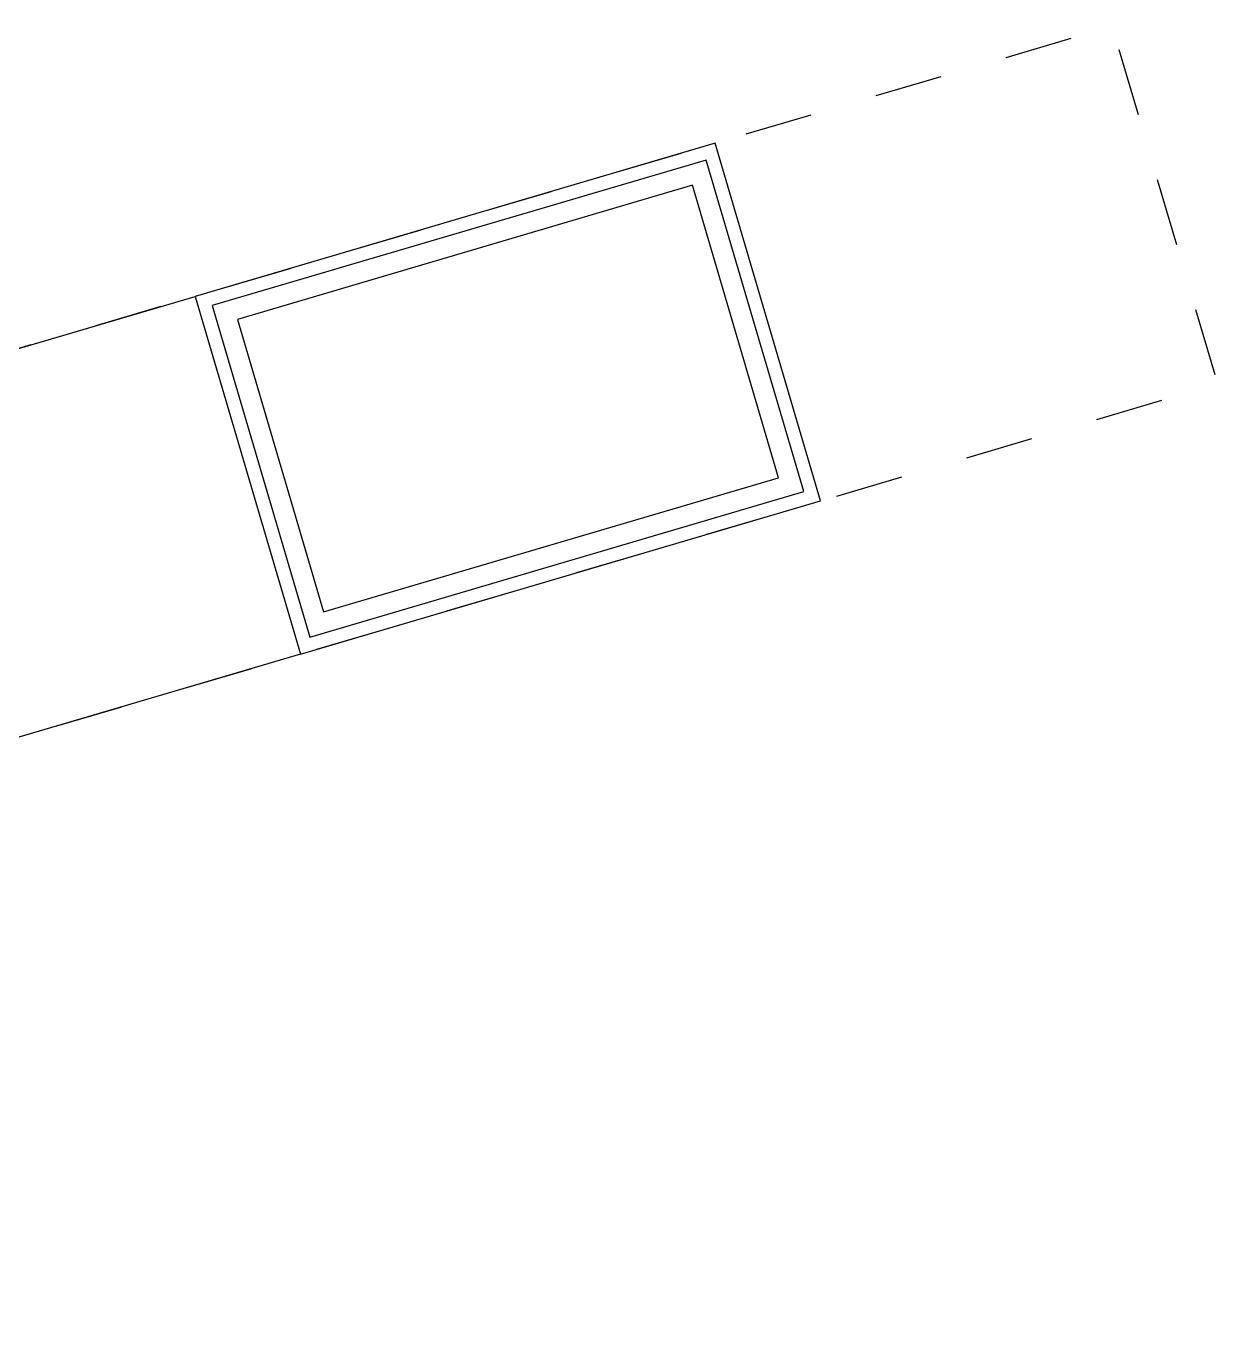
# Model space of a CAD drawing. Header units: metres. Extents: x 603172.4 to 603269.3, y 133210.7 to 133267.1.
# Drawn here: x 603232.148 to 603233.906, y 133245.763 to 133247.699 of the extents above; entities that cross this region are included whole.
import ezdxf

# ---------------------------------------------------------------- set-up
doc = ezdxf.new("R2010")
doc.units = ezdxf.units.M
doc.linetypes.add('DGN Style 1', pattern=[0.0601, 0.0001, -0.06])
doc.layers.add('GEX_BAT_Archi', color=251, linetype='Continuous')

msp = doc.modelspace()

# ---------------------------------------------------------------- linework, layer by layer
at = {"layer": 'GEX_BAT_Archi', "linetype": 'DGN Style 1', "flags": 128}
msp.add_lwpolyline([(603229.1236, 133245.7626), (603233.9064, 133247.1718), (603233.751, 133247.6993), (603228.9681, 133246.2902), (603229.1236, 133245.7626)], close=True, dxfattribs=at)
at = {"layer": 'GEX_BAT_Archi', "linetype": 'Continuous', "flags": 128}
for points in [[(603232.553, 133246.773), (603233.3204, 133246.9991), (603233.165, 133247.5267), (603232.3976, 133247.3006), (603232.553, 133246.773)], [(603232.5666, 133246.7978), (603233.2956, 133247.0126), (603233.1515, 133247.5018), (603232.4224, 133247.2871), (603232.5666, 133246.7978)], [(603232.5869, 133246.8351), (603233.2583, 133247.0329), (603233.1312, 133247.4646), (603232.4597, 133247.2668), (603232.5869, 133246.8351)], [(603230.3236, 133246.6895), (603232.3976, 133247.3006), (603232.553, 133246.773), (603230.479, 133246.1619), (603230.3236, 133246.6895)]]:
    msp.add_lwpolyline(points, close=True, dxfattribs=at)
at = {"layer": 'GEX_BAT_Archi', "flags": 128}
msp.add_lwpolyline([(603232.4597, 133247.2668), (603232.5869, 133246.8351), (603233.2583, 133247.0329), (603233.1312, 133247.4646), (603232.4597, 133247.2668)], close=True, dxfattribs=at)

doc.saveas('drawing.dxf')
